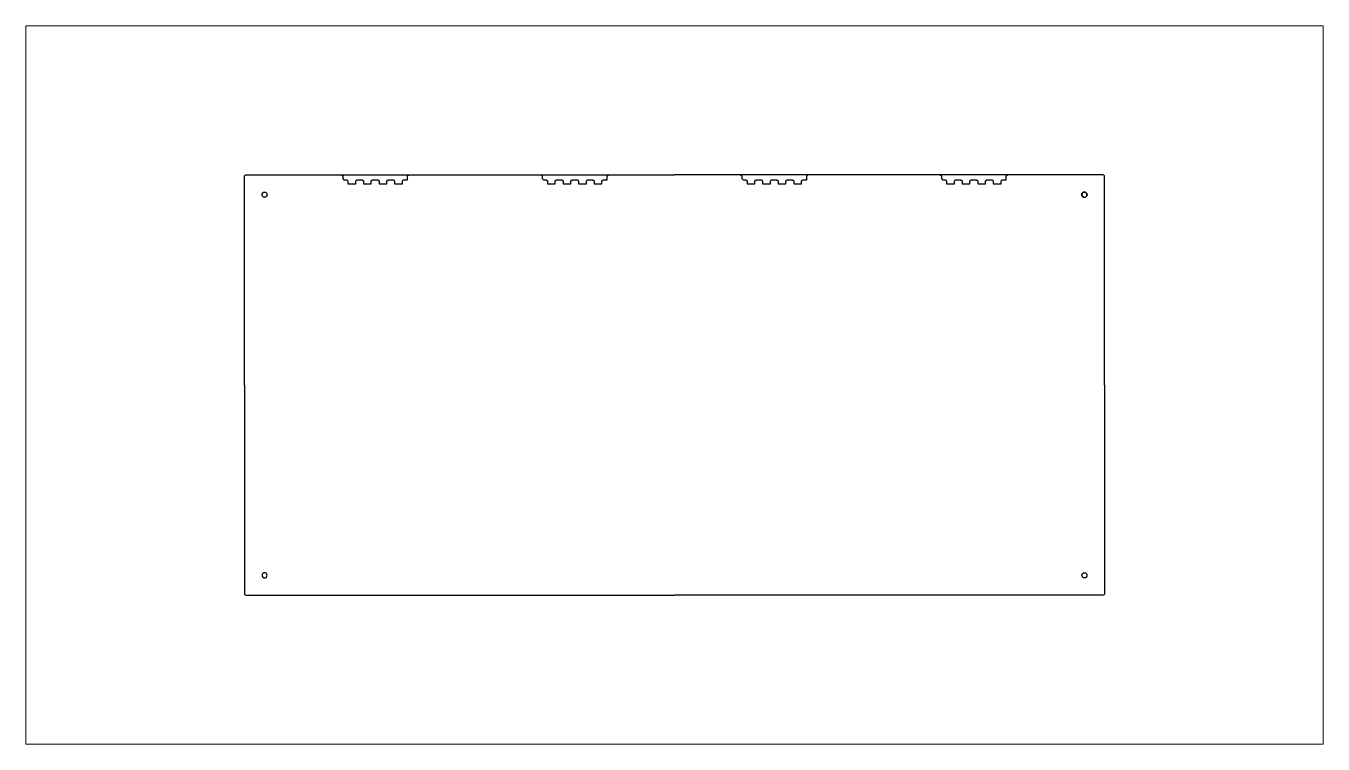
# Paper-space layout 'LidPlate' of a CAD drawing. Header units: inches. Extents: x 0.8 to 33.2, y 3.2 to 21.2.
# The model-space entities are those that its viewports show. They can reach past a viewport. Long polylines and large blocks are cut down to what shows.
import ezdxf

# ---------------------------------------------------------------- set-up
doc = ezdxf.new("R2010")
doc.units = ezdxf.units.IN
doc.header["$MEASUREMENT"] = 0
doc.layers.add('CUT', color=1, linetype='Continuous')

# ---------------------------------------------------------------- blocks, each defined once
blk = doc.blocks.new('TopLid_Quarter')
at = {"layer": 'CUT'}
blk.add_lwpolyline([(-10.77, 0), (-10.77, 5.23875, -0.41421356), (-10.73875, 5.27), (0, 5.27)], format="xyb", dxfattribs=at)
blk.add_circle((-10.27, 4.77), 0.0645, dxfattribs=at)
blk = doc.blocks.new('TopLid')
at = {"layer": 'CUT'}
for points in [[(-8.34375, 5.27), (-8.3125, 5.23875), (-8.3125, 5.17625), (-8.28125, 5.145), (-8.21375, 5.145), (-8.1825, 5.11375), (-8.1825, 5.045), (-7.9875, 5.045), (-7.9875, 5.11375), (-7.95625, 5.145), (-7.82375, 5.145), (-7.7925, 5.11375), (-7.7925, 5.045), (-7.5975, 5.045), (-7.5975, 5.11375), (-7.56625, 5.145), (-7.43375, 5.145), (-7.4025, 5.11375), (-7.4025, 5.045), (-7.2075, 5.045), (-7.2075, 5.11375), (-7.17625, 5.145), (-7.04375, 5.145), (-7.0125, 5.11375), (-7.0125, 5.045), (-6.8175, 5.045), (-6.8175, 5.11375), (-6.78625, 5.145), (-6.6875, 5.145), (-6.6875, 5.23875), (-6.65625, 5.27)], [(-3.34375, 5.27), (-3.3125, 5.23875), (-3.3125, 5.17625), (-3.28125, 5.145), (-3.21375, 5.145), (-3.1825, 5.11375), (-3.1825, 5.045), (-2.9875, 5.045), (-2.9875, 5.11375), (-2.95625, 5.145), (-2.82375, 5.145), (-2.7925, 5.11375), (-2.7925, 5.045), (-2.5975, 5.045), (-2.5975, 5.11375), (-2.56625, 5.145), (-2.43375, 5.145), (-2.4025, 5.11375), (-2.4025, 5.045), (-2.2075, 5.045), (-2.2075, 5.11375), (-2.17625, 5.145), (-2.04375, 5.145), (-2.0125, 5.11375), (-2.0125, 5.045), (-1.8175, 5.045), (-1.8175, 5.11375), (-1.78625, 5.145), (-1.6875, 5.145), (-1.6875, 5.23875), (-1.65625, 5.27)], [(1.65625, 5.27), (1.6875, 5.23875), (1.6875, 5.17625), (1.71875, 5.145), (1.78625, 5.145), (1.8175, 5.11375), (1.8175, 5.045), (2.0125, 5.045), (2.0125, 5.11375), (2.04375, 5.145), (2.17625, 5.145), (2.2075, 5.11375), (2.2075, 5.045), (2.4025, 5.045), (2.4025, 5.11375), (2.43375, 5.145), (2.56625, 5.145), (2.5975, 5.11375), (2.5975, 5.045), (2.7925, 5.045), (2.7925, 5.11375), (2.82375, 5.145), (2.95625, 5.145), (2.9875, 5.11375), (2.9875, 5.045), (3.1825, 5.045), (3.1825, 5.11375), (3.21375, 5.145), (3.3125, 5.145), (3.3125, 5.23875), (3.34375, 5.27)], [(6.65625, 5.27), (6.6875, 5.23875), (6.6875, 5.17625), (6.71875, 5.145), (6.78625, 5.145), (6.8175, 5.11375), (6.8175, 5.045), (7.0125, 5.045), (7.0125, 5.11375), (7.04375, 5.145), (7.17625, 5.145), (7.2075, 5.11375), (7.2075, 5.045), (7.4025, 5.045), (7.4025, 5.11375), (7.43375, 5.145), (7.56625, 5.145), (7.5975, 5.11375), (7.5975, 5.045), (7.7925, 5.045), (7.7925, 5.11375), (7.82375, 5.145), (7.95625, 5.145), (7.9875, 5.11375), (7.9875, 5.045), (8.1825, 5.045), (8.1825, 5.11375), (8.21375, 5.145), (8.3125, 5.145), (8.3125, 5.23875), (8.34375, 5.27)]]:
    blk.add_lwpolyline(points, dxfattribs=at)
blk.add_blockref('TopLid_Quarter', (0, 0))
at = {"xscale": -1}
blk.add_blockref('TopLid_Quarter', (0, 0), dxfattribs=at)
at = {"xscale": -1, "rotation": 180}
blk.add_blockref('TopLid_Quarter', (0, 0), dxfattribs=at)
at = {"rotation": 180}
blk.add_blockref('TopLid_Quarter', (0, 0), dxfattribs=at)

msp = doc.modelspace()

# ---------------------------------------------------------------- linework, layer by layer
msp.add_circle((22.27, 82.77), 0.0675)

# ---------------------------------------------------------------- block references
msp.add_blockref('TopLid', (12, 78))

psp = doc.layouts.new('LidPlate')

# ---------------------------------------------------------------- viewports
at = {"layer": '0', "view_target_point": (-117.408, 108.362)}
psp.add_viewport(center=(17, 12.25), size=(32.5, 18), view_center_point=(129.408, -30.362), view_height=18, dxfattribs=at)

doc.saveas('drawing.dxf')
